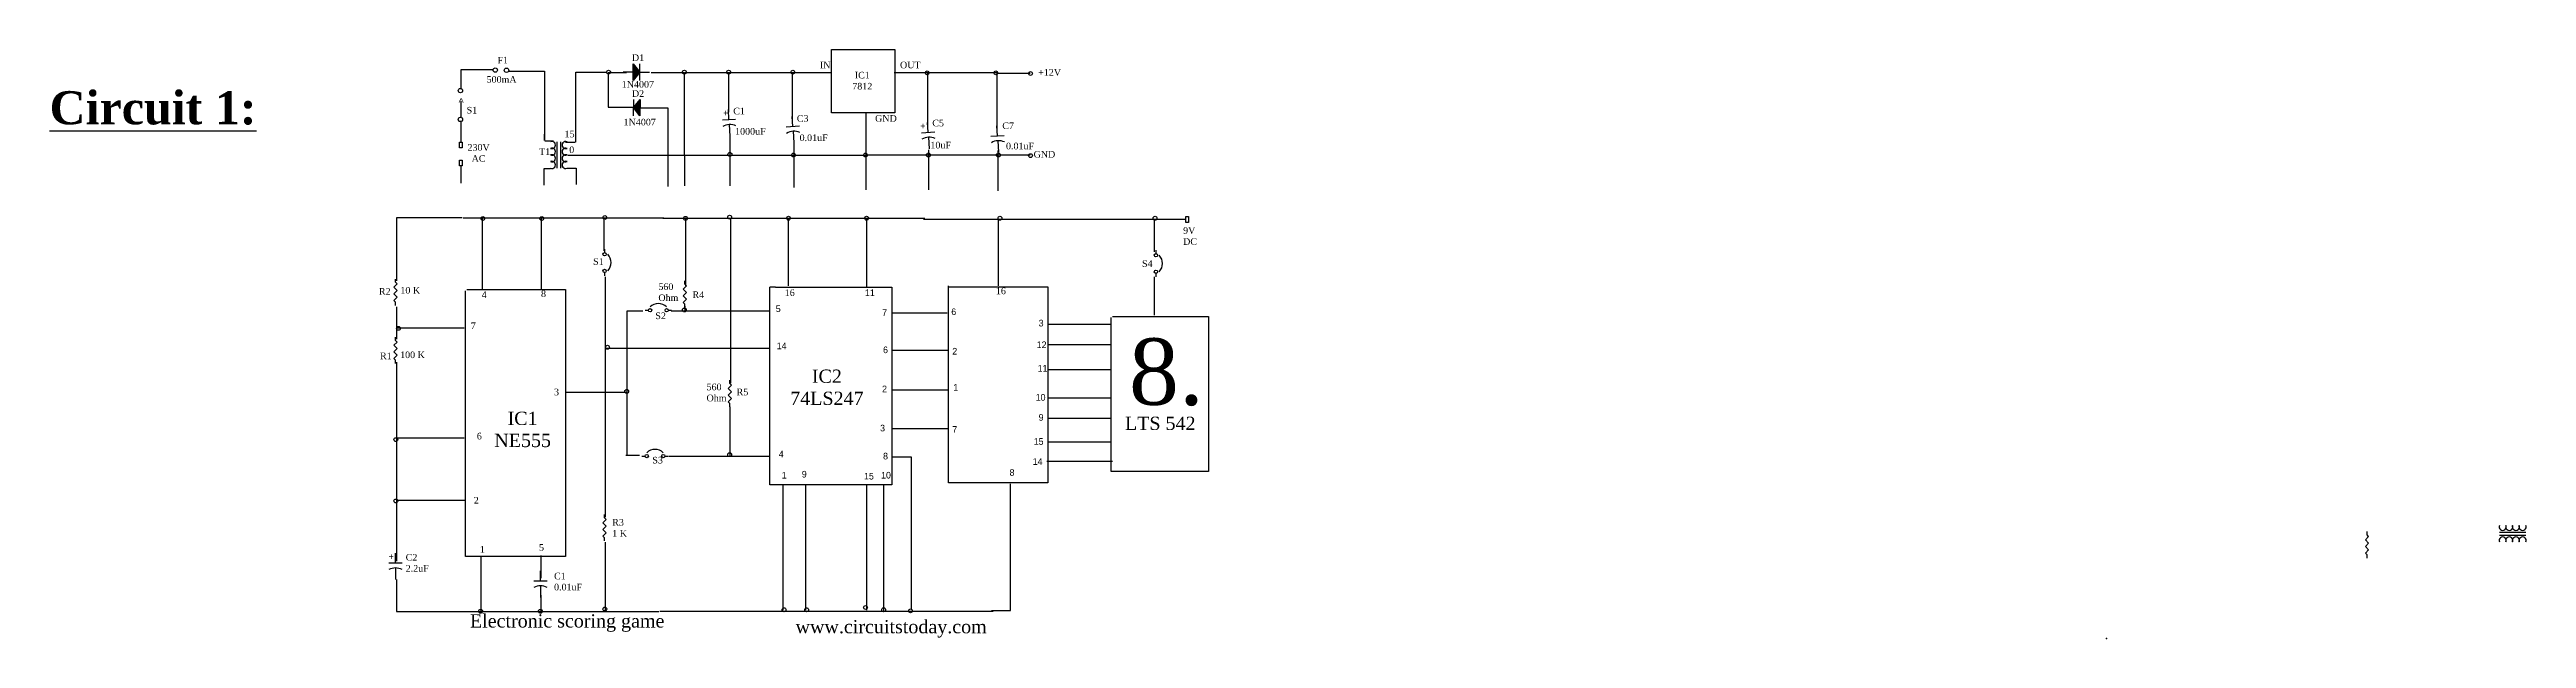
# Model space of a CAD drawing. Header units: inches. Extents: x -20 to 28.1, y 29.7 to 82.7.
# Drawn here: x -19.96 to 17.44, y 29.69 to 38.58 of the extents above; entities outside this region: 3.
import ezdxf

# ---------------------------------------------------------------- set-up
doc = ezdxf.new("R2010")
doc.units = ezdxf.units.IN
doc.header["$MEASUREMENT"] = 0

# ---------------------------------------------------------------- blocks, each defined once
blk = doc.blocks.new('Diode')
at = {"color": 7}
for p, q in [((0.15, 0), (0, 0)), ((0.15, 0.125), (0.25, 0)), ((0.15, -0.125), (0.15, 0.125)), ((0.25, 0), (0.15, -0.125)), ((0.25, -0.125), (0.25, 0.125)), ((0.25, 0), (0.4, 0))]:
    blk.add_line(p, q, dxfattribs=at)
blk.add_solid([(0.15, -0.125), (0.25, 0), (0.15, 0.125)], dxfattribs=at)
blk = doc.blocks.new('Transformer')
at = {"color": 7}
for p, q in [((0.1, 0), (0.1, 0.4)), ((0.15, 0.4), (0.15, 0))]:
    blk.add_line(p, q, dxfattribs=at)
for centre, start, end in [((0.021, 0.35), 247.3801, 112.6199), ((0.229, 0.35), 67.3801, 292.6199), ((0.021, 0.25), 247.3801, 112.6199), ((0.021, 0.15), 247.3801, 112.6199), ((0.021, 0.05), 247.3801, 112.6199), ((0.229, 0.25), 67.3801, 292.6199), ((0.229, 0.15), 67.3801, 292.6199), ((0.229, 0.05), 67.3801, 292.6199)]:
    blk.add_arc(centre, 0.0542, start, end, dxfattribs=at)
blk = doc.blocks.new('Resistor')
at = {"color": 7}
blk.add_lwpolyline([(0, 0), (0.05, 0), (0.075, 0.025), (0.125, -0.025), (0.175, 0.025), (0.225, -0.025), (0.275, 0.025), (0.325, -0.025), (0.35, 0), (0.4, 0)], dxfattribs=at)
blk = doc.blocks.new('Capacitor')
at = {"color": 7}
for p, q in [((0.15, 0), (0, 0)), ((0.15, -0.1), (0.15, 0.1)), ((0.225, 0), (0.4, 0))]:
    blk.add_line(p, q, dxfattribs=at)
blk.add_arc((0.4375, 0), 0.2125, 151.9275, 208.0725, dxfattribs=at)
blk = doc.blocks.new('Circuit Breaker')
at = {"color": 7}
for p, q in [((0, 0), (0.049999, 0)), ((0.349999, 0), (0.399999, 0))]:
    blk.add_line(p, q, dxfattribs=at)
for centre in [(0.074999, 0), (0.324999, 0)]:
    blk.add_circle(centre, 0.025, dxfattribs=at)
blk.add_arc((0.199999, -0.081249), 0.18125, 46.39717, 133.6028, dxfattribs=at)

msp = doc.modelspace()

# ---------------------------------------------------------------- linework, layer by layer
at = {"color": 0}
for p, q in [((-8.15, 38.23), (-8.15, 38.577)), ((-8.15, 38.577), (-7.192, 38.577)), ((-7.192, 38.577), (-7.192, 37.621)), ((-13.251, 38.273), (-13.746, 38.273)), ((-13.746, 38.273), (-13.746, 37.992)), ((-13.025, 38.251), (-12.482, 38.251)), ((-12.482, 38.251), (-12.482, 37.205)), ((-12.012, 37.18), (-12.012, 38.236)), ((-12.012, 38.236), (-11.538, 38.236)), ((-11.524, 38.23), (-11.524, 37.707)), ((-11.524, 38.23), (-11.246, 38.23)), ((-10.872, 38.229), (-10.382, 38.229)), ((-10.368, 36.985), (-10.368, 38.23)), ((-10.368, 38.23), (-9.706, 38.23)), ((-9.706, 38.23), (-9.706, 37.634)), ((-9.706, 38.23), (-8.745, 38.23)), ((-8.745, 38.23), (-8.745, 37.505)), ((-8.745, 38.23), (-8.15, 38.23)), ((-8.15, 37.621), (-8.15, 38.23)), ((-7.205, 38.229), (-6.7, 38.229)), ((-6.7, 38.229), (-6.7, 37.415)), ((-6.7, 38.229), (-5.652, 38.229)), ((-5.66, 38.219), (-5.149, 38.219)), ((-5.652, 38.229), (-5.652, 37.363)), ((-13.746, 37.799), (-13.746, 37.547)), ((-13.746, 37.479), (-13.746, 37.179)), ((-11.524, 37.707), (-11.224, 37.707)), ((-10.892, 37.698), (-10.62, 37.698)), ((-10.62, 37.698), (-10.62, 36.508)), ((-7.192, 37.621), (-8.15, 37.621)), ((-7.632, 37.621), (-7.632, 36.458)), ((-12.482, 37.205), (-12.482, 37.301)), ((-12.479, 37.197), (-12.349, 37.197)), ((-12.165, 37.18), (-12.019, 37.18)), ((-9.684, 37.271), (-9.684, 36.522)), ((-8.721, 37.169), (-8.721, 36.497)), ((-6.687, 37.066), (-6.687, 36.458)), ((-5.639, 37.053), (-5.639, 36.445)), ((-13.746, 36.811), (-13.746, 36.559)), ((-12.394, 36.779), (-12.491, 36.779)), ((-12.491, 36.779), (-12.491, 36.53)), ((-12.144, 36.787), (-12.005, 36.787)), ((-12.131, 36.985), (-10.382, 36.985)), ((-12.005, 36.787), (-12.005, 36.541)), ((-10.382, 36.985), (-9.684, 36.985)), ((-10.368, 36.985), (-10.368, 36.522)), ((-9.684, 36.985), (-8.721, 36.985)), ((-8.721, 36.985), (-7.632, 36.985)), ((-7.636, 36.987), (-5.153, 36.987)), ((-8.721, 36.497), (-8.721, 36.497)), ((-8.721, 36.497), (-8.721, 36.497)), ((-13.725, 36.039), (-14.719, 36.039)), ((-14.719, 36.039), (-14.719, 35.085)), ((-13.713, 36.037), (-10.681, 36.037)), ((-13.423, 36.037), (-13.423, 34.957)), ((-12.535, 36.037), (-12.535, 34.957)), ((-11.585, 36.031), (-11.585, 35.537)), ((-10.698, 36.031), (-6.743, 36.031)), ((-10.357, 36.031), (-10.357, 35.009)), ((-9.675, 36.031), (-9.675, 33.544)), ((-8.806, 36.031), (-8.806, 35.009)), ((-7.62, 36.033), (-7.62, 34.993)), ((-6.762, 36.019), (-3.276, 36.019)), ((-5.634, 36.019), (-5.634, 35.011)), ((-3.278, 36.019), (-3.278, 35.524)), ((-3.278, 36.019), (-2.799, 36.019)), ((-13.674, 32.912), (-13.674, 34.938)), ((-13.655, 34.957), (-12.168, 34.957)), ((-12.168, 34.957), (-12.168, 32.912)), ((-11.568, 35.145), (-11.568, 31.518)), ((-9.08, 32.009), (-9.08, 34.993)), ((-8.995, 34.993), (-9.08, 34.993)), ((-8.995, 34.993), (-7.238, 34.993)), ((-7.238, 34.993), (-7.238, 32.009)), ((-6.386, 32.04), (-6.386, 35.011)), ((-6.386, 34.994), (-6.283, 34.994)), ((-6.335, 34.994), (-4.882, 34.994)), ((-4.882, 34.994), (-4.882, 32.04)), ((-3.278, 35.148), (-3.278, 34.567)), ((-14.719, 34.695), (-14.719, 34.208)), ((-11.237, 34.635), (-10.998, 34.635)), ((-11.237, 33.919), (-11.237, 34.635)), ((-11.237, 32.451), (-11.237, 34.601)), ((-10.571, 34.635), (-10.332, 34.635)), ((-10.367, 34.703), (-10.367, 34.635)), ((-10.332, 34.635), (-9.086, 34.635)), ((-7.24, 34.601), (-6.403, 34.601)), ((-4.884, 34.431), (-3.944, 34.431)), ((-3.927, 32.21), (-3.927, 34.533)), ((-3.91, 34.55), (-2.457, 34.55)), ((-2.457, 34.55), (-2.457, 32.21)), ((-14.717, 34.378), (-13.694, 34.378)), ((-11.561, 34.072), (-9.086, 34.072)), ((-7.223, 34.038), (-6.386, 34.038)), ((-4.884, 34.123), (-3.944, 34.123)), ((-14.719, 33.857), (-14.719, 30.857)), ((-4.867, 33.747), (-3.944, 33.747)), ((-12.159, 33.407), (-11.237, 33.407)), ((-7.24, 33.44), (-6.386, 33.44)), ((-4.884, 33.32), (-3.927, 33.32)), ((-13.674, 30.925), (-13.674, 32.931)), ((-12.168, 32.931), (-12.168, 30.925)), ((-9.684, 33.186), (-9.684, 32.435)), ((-4.884, 33.013), (-3.927, 33.013)), ((-14.717, 32.719), (-13.694, 32.719)), ((-7.24, 32.859), (-6.386, 32.859)), ((-4.884, 32.654), (-3.927, 32.654)), ((-11.049, 32.451), (-11.254, 32.451)), ((-9.087, 32.435), (-10.606, 32.435)), ((-7.24, 32.432), (-6.95, 32.432)), ((-6.95, 32.432), (-6.95, 30.127)), ((-4.901, 32.364), (-3.91, 32.364)), ((-2.457, 32.21), (-3.927, 32.21)), ((-7.238, 32.009), (-9.08, 32.009)), ((-8.883, 32.009), (-8.883, 30.117)), ((-8.541, 32.009), (-8.541, 30.117)), ((-7.62, 32.009), (-7.62, 30.117)), ((-7.364, 32.009), (-7.364, 30.1)), ((-4.882, 32.04), (-6.386, 32.04)), ((-5.446, 30.11), (-5.446, 32.022)), ((-14.717, 31.774), (-13.674, 31.774)), ((-11.568, 31.143), (-11.568, 30.121)), ((-12.168, 30.925), (-13.674, 30.925)), ((-13.443, 30.925), (-13.443, 30.095)), ((-12.539, 30.939), (-12.539, 30.598)), ((-14.717, 30.578), (-14.717, 30.095)), ((-12.539, 30.343), (-12.539, 30.087)), ((-14.717, 30.095), (-10.758, 30.095)), ((-10.742, 30.1), (-5.71, 30.1)), ((-5.737, 30.11), (-5.446, 30.11))]:
    msp.add_line(p, q, dxfattribs=at)
msp.add_lwpolyline([(23.134, 79.087), (23.29, 79.087), (23.29, 79.049), (23.134, 79.049)], close=True)
for points in [[(-13.765, 37.179), (-13.726, 37.179), (-13.726, 37.092), (-13.765, 37.092)], [(-13.765, 36.908), (-13.726, 36.908), (-13.726, 36.821), (-13.765, 36.821)], [(-2.799, 36.055), (-2.76, 36.055), (-2.76, 35.968), (-2.799, 35.968)]]:
    msp.add_lwpolyline(points, close=True, dxfattribs=at)
for centre, radius in [((-13.226, 38.267), 0.0329), ((-13.057, 38.265), 0.0329), ((-11.516, 38.235), 0.029), ((-10.372, 38.235), 0.029), ((-9.703, 38.235), 0.029), ((-8.734, 38.235), 0.029), ((-6.707, 38.225), 0.029), ((-5.67, 38.225), 0.029), ((-5.146, 38.215), 0.029), ((-13.752, 37.958), 0.0329), ((-13.752, 37.522), 0.0329), ((-9.684, 36.995), 0.029), ((-8.724, 36.985), 0.029), ((-7.638, 36.985), 0.029), ((-6.688, 36.985), 0.029), ((-5.631, 36.985), 0.029), ((-5.146, 36.976), 0.029), ((-13.414, 36.028), 0.029), ((-12.525, 36.028), 0.029), ((-11.573, 36.043), 0.029), ((-10.354, 36.03), 0.029), ((-9.688, 36.047), 0.029), ((-8.799, 36.031), 0.029), ((-7.62, 36.031), 0.029), ((-5.607, 36.031), 0.029), ((-3.266, 36.031), 0.029), ((-10.371, 34.647), 0.029), ((-14.688, 34.369), 0.029), ((-11.533, 34.084), 0.029), ((-11.242, 33.418), 0.029), ((-14.727, 32.69), 0.029), ((-9.688, 32.462), 0.029), ((-14.727, 31.764), 0.029), ((-13.448, 30.099), 0.029), ((-12.545, 30.099), 0.029), ((-11.573, 30.133), 0.029), ((-8.867, 30.122), 0.029), ((-8.526, 30.122), 0.029), ((-7.637, 30.156), 0.029), ((-7.363, 30.122), 0.029), ((-6.957, 30.105), 0.029)]:
    msp.add_circle(centre, radius, dxfattribs=at)
msp.add_point((11.097, 29.689))

# ---------------------------------------------------------------- block references
for name, p, rotation in [('Capacitor', (28.015, 74.819), 272.5182324628396), ('Resistor', (15.031, 30.902), 90), ('Transformer', (17.429, 31.145), 90)]:
    msp.add_blockref(name, p, dxfattribs=dict(rotation=rotation))
for name, p in [('Diode', (-11.296, 38.235)), ('Transformer', (-12.393, 36.786)), ('Circuit Breaker', (-10.964, 34.643)), ('Circuit Breaker', (-11.015, 32.442))]:
    msp.add_blockref(name, p, dxfattribs=at)
for name, p, rotation in [('Diode', (-10.892, 37.698), 179.5024283670161), ('Capacitor', (-9.707, 37.67), 273.3493958403574), ('Capacitor', (-8.744, 37.568), 273.3493958403574), ('Capacitor', (-6.7, 37.478), 273.3493958403574), ('Capacitor', (-5.652, 37.426), 273.3493958403574), ('Circuit Breaker', (-11.577, 35.562), 270), ('Circuit Breaker', (-3.253, 35.548), 270), ('Resistor', (-14.734, 34.714), 90), ('Resistor', (-10.366, 34.685), 90), ('Resistor', (-14.734, 33.838), 90), ('Resistor', (-9.684, 33.187), 90), ('Resistor', (-11.577, 31.16), 90), ('Capacitor', (-14.733, 30.978), 270), ('Capacitor', (-12.542, 30.709), 270)]:
    msp.add_blockref(name, p, dxfattribs=dict(at, rotation=rotation))

# ---------------------------------------------------------------- texts
at = {"attachment_point": 1}
for s, insert, char_height in [('S4', (13.431, 82.689), 0.1), ('{\\fTimes New Roman|b1|i0|c0|p18;\\LCircuit 1:}', (-19.956, 37.949), 0.5)]:
    msp.add_mtext(s, dxfattribs=dict(at, insert=insert, char_height=char_height))
at = {"color": 0}
for s, insert, char_height, attachment_point in [('{\\fTimes New Roman|b0|i0|c0|p18;500mA}', (-13.358, 38.176), 0.1, 1), ('{\\fTimes New Roman|b0|i0|c0|p18;F1}', (-13.193, 38.467), 0.1, 1), ('{\\fTimes New Roman|b0|i0|c0|p18;D1}', (-11.164, 38.505), 0.1, 1), ('{\\fTimes New Roman|b0|i0|c0|p18;IN}', (-8.326, 38.394), 0.1, 1), ('{\\fTimes New Roman|b0|i0|c0|p18;IC1\\P7812}', (-7.686, 38.241), 0.1, 2), ('{\\fTimes New Roman|b0|i0|c0|p18;OUT}', (-7.116, 38.394), 0.1, 1), ('{\\fTimes New Roman|b0|i0|c0|p18;+12V}', (-5.03, 38.283), 0.1, 1), ('{\\fTimes New Roman|b0|i0|c0|p18;1N4007}', (-11.317, 38.102), 0.1, 1), ('{\\fTimes New Roman|b0|i0|c0|p18;D2}', (-11.164, 37.963), 0.1, 1), ('{\\fTimes New Roman|b0|i0|c0|p18;1N4007}', (-11.289, 37.532), 0.1, 1), ('+', (-9.787, 37.671), 0.1, 1), ('{\\fTimes New Roman|b0|i0|c0|p18;C1}', (-9.634, 37.699), 0.1, 1), ('{\\fTimes New Roman|b0|i0|c0|p18;1000uF}', (-9.606, 37.393), 0.1, 1), ('{\\fTimes New Roman|b0|i0|c0|p18;C3}', (-8.674, 37.588), 0.1, 1), ('{\\fTimes New Roman|b0|i0|c0|p18;GND}', (-7.492, 37.588), 0.1, 1), ('+', (-6.81, 37.477), 0.1, 1), ('{\\fTimes New Roman|b0|i0|c0|p18;C5}', (-6.629, 37.518), 0.1, 1), ('{\\fTimes New Roman|b0|i0|c0|p18;C7}', (-5.572, 37.477), 0.1, 1), ('{\\fTimes New Roman|b0|i0|c0|p18;230V\\PAC}', (-13.478, 37.15), 0.1, 2), ('{\\fTimes New Roman|b0|i0|c0|p18;T1}', (-12.566, 37.087), 0.1, 1), ('{\\fTimes New Roman|b0|i0|c0|p18;15}', (-12.18, 37.352), 0.1, 1), ('{\\fTimes New Roman|b0|i0|c0|p18;0}', (-12.11, 37.115), 0.1, 1), ('{\\fTimes New Roman|b0|i0|c0|p18;0.01uF}', (-8.632, 37.296), 0.1, 1), ('{\\fTimes New Roman|b0|i0|c0|p18;0.01uF}', (-5.516, 37.171), 0.1, 1), ('{\\fTimes New Roman|b0|i0|c0|p18;GND}', (-5.099, 37.046), 0.1, 1), ('{\\fTimes New Roman|b0|i0|c0|p18;9V\\PDC}', (-2.842, 35.896), 0.1, 1), ('{\\fTimes New Roman|b0|i0|c0|p18;S1}', (-11.749, 35.427), 0.1, 1), ('{\\fTimes New Roman|b0|i0|c0|p18;S4}', (-3.463, 35.396), 0.1, 1), ('{\\fTimes New Roman|b0|i0|c0|p18;R2}', (-14.983, 34.977), 0.1, 1), ('{\\fTimes New Roman|b0|i0|c0|p18;10 K}', (-14.659, 34.994), 0.1, 1), ('{\\fTimes New Roman|b0|i0|c0|p18;8}', (-12.536, 34.942), 0.1, 1), ('{\\fTimes New Roman|b0|i0|c0|p18;R4}', (-10.249, 34.927), 0.1, 1), ('{\\fTimes New Roman|b0|i0|c0|p18;16}', (-8.856, 34.958), 0.1, 1), ('11', (-7.645, 34.958), 0.1, 1), ('{\\fTimes New Roman|b0|i0|c0|p18;16}', (-5.669, 34.985), 0.1, 1), ('{\\fTimes New Roman|b0|i0|c0|p18;7}', (-13.596, 34.458), 0.1, 1), ('{\\fTimes New Roman|b0|i0|c0|p18;S2}', (-10.81, 34.609), 0.1, 1), ('5', (-8.992, 34.715), 0.1, 1), ('6', (-6.342, 34.67), 0.1, 1), ('3', (-5.023, 34.498), 0.1, 1), ('14', (-8.977, 34.155), 0.1, 1), ('6', (-7.372, 34.095), 0.1, 1), ('12', (-5.053, 34.171), 0.1, 1), ('{\\fTimes New Roman|b0|i0|c0|p18;8.}', (-3.66, 34.216), 1, 1), ('{\\fTimes New Roman|b0|i0|c0|p18;R1}', (-14.966, 34.004), 0.1, 1), ('{\\fTimes New Roman|b0|i0|c0|p18;100 K}', (-14.663, 34.02), 0.1, 1), ('11', (-5.038, 33.817), 0.1, 1), ('{\\fTimes New Roman|b0|i0|c0|p18;R5}', (-9.583, 33.459), 0.1, 1), ('1', (-6.312, 33.529), 0.1, 1), ('{\\fTimes New Roman|b0|i0|c0|p18;IC1\\PNE555}', (-12.814, 33.111), 0.2, 2), ('3', (-7.417, 32.914), 0.1, 1), ('9', (-5.023, 33.075), 0.1, 1), ('{\\fTimes New Roman|b0|i0|c0|p18;LTS 542}', (-3.72, 33.036), 0.2, 1), ('{\\fTimes New Roman|b0|i0|c0|p18;6}', (-13.505, 32.793), 0.1, 1), ('15', (-5.098, 32.712), 0.1, 1), ('4', (-8.947, 32.521), 0.1, 1), ('1', (-8.901, 32.203), 0.1, 1), ('9', (-8.599, 32.218), 0.1, 1), ('15', (-7.66, 32.188), 0.1, 1), ('8', (-7.372, 32.491), 0.1, 1), ('8', (-5.462, 32.243), 0.1, 1), ('14', (-5.113, 32.409), 0.1, 1), ('{\\fTimes New Roman|b0|i0|c0|p18;2}', (-13.551, 31.825), 0.1, 1), ('{\\fTimes New Roman|b0|i0|c0|p18;R3\\P1 K}', (-11.461, 31.492), 0.1, 1), ('{\\fTimes New Roman|b0|i0|c0|p18;1}', (-13.46, 31.083), 0.1, 1), ('+', (-14.835, 30.977), 0.1, 1), ('{\\fTimes New Roman|b0|i0|c0|p18;C2\\P2.2uF}', (-14.579, 30.964), 0.1, 1), ('{\\fTimes New Roman|b0|i0|c0|p18;Electronic scoring game}', (-13.609, 30.054), 0.2, 1), ('{\\fTimes New Roman|b0|i0|c0|p18;www.circuitstoday.com}', (-8.693, 29.967), 0.2, 1)]:
    msp.add_mtext(s, dxfattribs=dict(at, insert=insert, char_height=char_height, attachment_point=attachment_point))
at = {"color": 0, "insert": (-13.794, 37.77), "char_height": 0.1, "attachment_point": 1, "rotation": 90}
msp.add_mtext('>', dxfattribs=at)
at = {"color": 0}
for s, insert, char_height, width, attachment_point in [('{\\fTimes New Roman|b0|i0|c0|p18;S1}', (-13.659, 37.712), 0.1, 0.00969, 1), ('{\\fTimes New Roman|b0|i0|c0|p18;10uF}', (-6.657, 37.185), 0.1, 0.19475, 1), ('4', (-13.43, 34.927), 0.1, 0.03029, 1), ('{\\fTimes New Roman|b0|i0|c0|p18;560\\POhm}', (-10.764, 35.048), 0.1, 0.03029, 1), ('7', (-7.387, 34.655), 0.1, 0.01514, 1), ('2', (-6.327, 34.074), 0.1, 0.01514, 1), ('{\\fTimes New Roman|b0|i0|c0|p18;IC2\\P74LS247}', (-8.22, 33.747), 0.2, 0.03029, 2), ('{\\fTimes New Roman|b0|i0|c0|p18;3}', (-12.339, 33.459), 0.1, 0.33317, 1), ('{\\fTimes New Roman|b0|i0|c0|p18;560\\POhm}', (-10.037, 33.535), 0.1, 0.01514, 1), ('2', (-7.387, 33.505), 0.1, 0.01514, 1), ('10', (-5.068, 33.378), 0.1, 0.01514, 1), ('7', (-6.327, 32.893), 0.1, 0.01514, 1), ('{\\fTimes New Roman|b0|i0|c0|p18;S3}', (-10.855, 32.43), 0.1, 0.34831, 1), ('10', (-7.402, 32.203), 0.1, 0.01514, 1), ('{\\fTimes New Roman|b0|i0|c0|p18;5}', (-12.566, 31.113), 0.1, 0.04543, 1), ('{\\fTimes New Roman|b0|i0|c0|p18;C1\\P0.01uF}', (-12.339, 30.681), 0.1, 0.01349, 1)]:
    msp.add_mtext(s, dxfattribs=dict(at, insert=insert, char_height=char_height, width=width, attachment_point=attachment_point))

doc.saveas('drawing.dxf')
